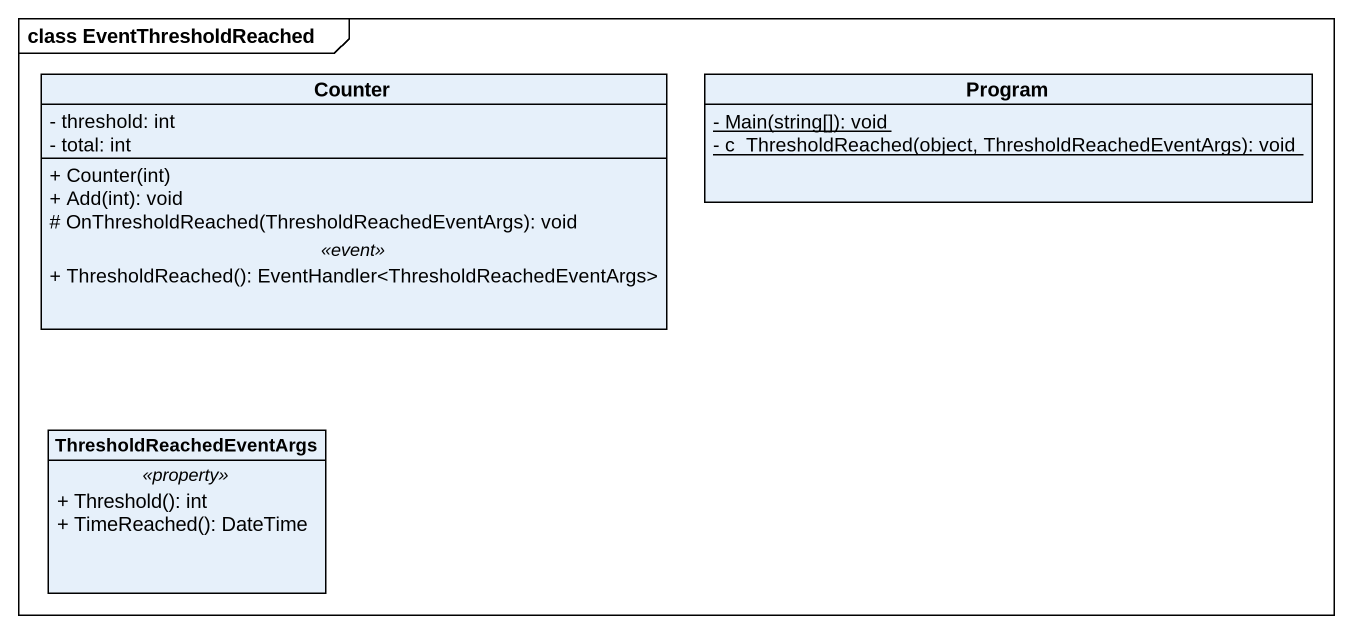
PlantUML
@startuml
mainframe class EventThresholdReached
hide circle
hide empty members
skinparam classAttributeIconSize 0
class Counter {
  - threshold: int
  - total: int
  --
  + Counter(int)
  + Add(int): void
  # OnThresholdReached(ThresholdReachedEventArgs): void
  .. <<event>> ..
  + ThresholdReached(): EventHandler<ThresholdReachedEventArgs>
}
class Program {
  {static} - Main(string[]): void
  {static} - c_ThresholdReached(object, ThresholdReachedEventArgs): void
}
class ThresholdReachedEventArgs {
  .. <<property>> ..
  + Threshold(): int
  + TimeReached(): DateTime
}
@enduml
